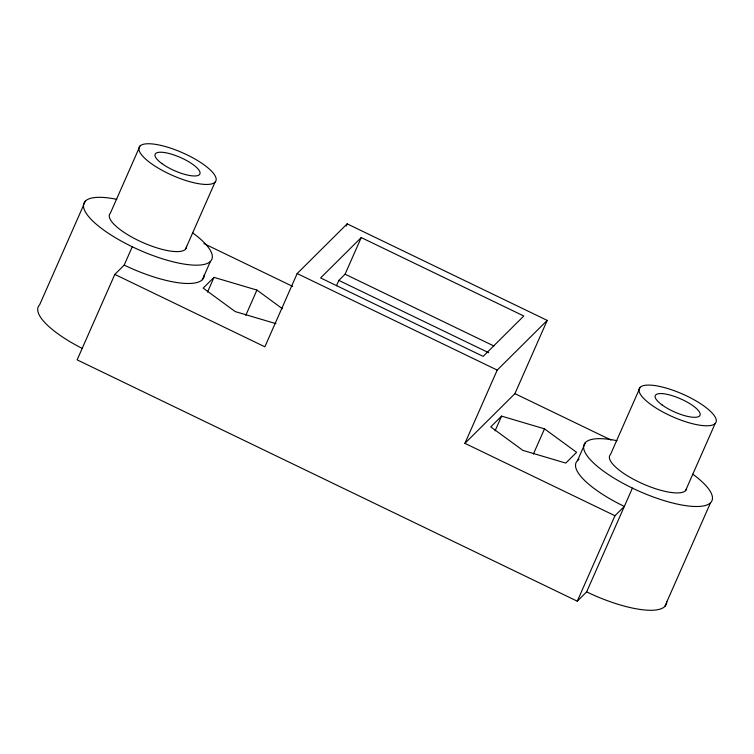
<?xml version="1.0" encoding="UTF-8"?>
<svg xmlns="http://www.w3.org/2000/svg" width="754" height="754" viewBox="0 0 754 754"><rect width="100%" height="100%" fill="white"/><g stroke="black" fill="none" stroke-linecap="round" stroke-linejoin="round"><path stroke-width="1.13" d="M85.381 201.073L39.613 304.842A69.839 20.65 23.8 0 0 82.469 348.546M139.999 145.993L110.386 213.137A41.904 12.394 23.8 0 0 143.496 242.845A41.904 12.394 23.8 0 0 186.558 246.313M132.27 246.775L124.193 265.088L114.825 274.399L77.134 359.856L577.262 601.192L586.64 591.881L632.408 488.111M185.409 249.338L215.022 182.195A41.904 12.394 23.8 0 0 166.87 146.973A41.904 12.394 23.8 0 0 150.64 163.118A41.904 12.394 23.8 0 0 215.022 182.195M202.336 279.725L210.413 261.412M207.501 292.09L214.004 277.359L256.925 290.073L282.411 308.725M245.785 315.332L256.925 290.073M585.509 442.409L577.432 460.722A69.839 20.65 23.8 0 0 624.331 506.424L614.953 515.736L464.916 443.343L514.907 393.645L547.216 320.393L347.16 223.853L297.17 273.551L264.861 346.802L114.825 274.399M346.209 226.012L347.16 223.853M336.463 285.757L338.829 280.403L345.078 274.192L361.232 237.567L523.776 316.001L483.154 356.378L320.61 277.943L361.232 237.567M464.916 443.343L497.225 370.091L547.216 320.393M495.076 430.864L501.58 416.123L544.501 428.847L576.593 452.325L565.773 463.088L522.852 450.364L490.75 426.887L501.58 416.123M533.361 454.106L544.501 428.847M640.137 387.33L610.514 454.483A41.904 12.394 23.8 0 0 641.965 483.437A41.904 12.394 23.8 0 0 686.592 488.781M577.262 601.192L614.953 515.736M685.537 490.675L715.15 423.531A41.904 12.394 23.8 0 0 667.007 388.31A41.904 12.394 23.8 0 0 650.768 404.455A41.904 12.394 23.8 0 0 715.15 423.531M664.774 606.518L710.541 502.748M214.004 277.359L203.175 288.113L235.276 311.6L275.936 323.645M577.432 460.722L579.015 459.158M345.078 274.192L493.898 346.001M338.829 280.403L488.705 352.721M297.17 273.551L497.225 370.091M203.91 243.57L292.665 286.397M514.907 393.645L611.06 440.034M666.687 601.466A69.839 20.65 23.8 0 1 586.64 591.881M204.249 274.673A69.839 20.65 23.8 0 1 124.193 265.088M692.813 474.209A69.839 20.65 23.8 0 1 689.674 506.141A69.839 20.65 23.8 0 1 594.953 464.266A69.839 20.65 23.8 0 1 616.942 440.675M192.685 232.873A69.839 20.65 23.8 0 1 189.537 264.805A69.839 20.65 23.8 0 1 94.825 222.93A69.839 20.65 23.8 0 1 116.813 199.339M161.837 163.524A24.439 7.229 23.8 0 0 199.395 174.655A24.439 7.229 23.8 0 0 171.309 154.108A24.439 7.229 23.8 0 0 161.837 163.524M661.965 404.86A24.439 7.229 23.8 0 0 699.524 415.991A24.439 7.229 23.8 0 0 671.437 395.445A24.439 7.229 23.8 0 0 661.965 404.86"/></g></svg>
